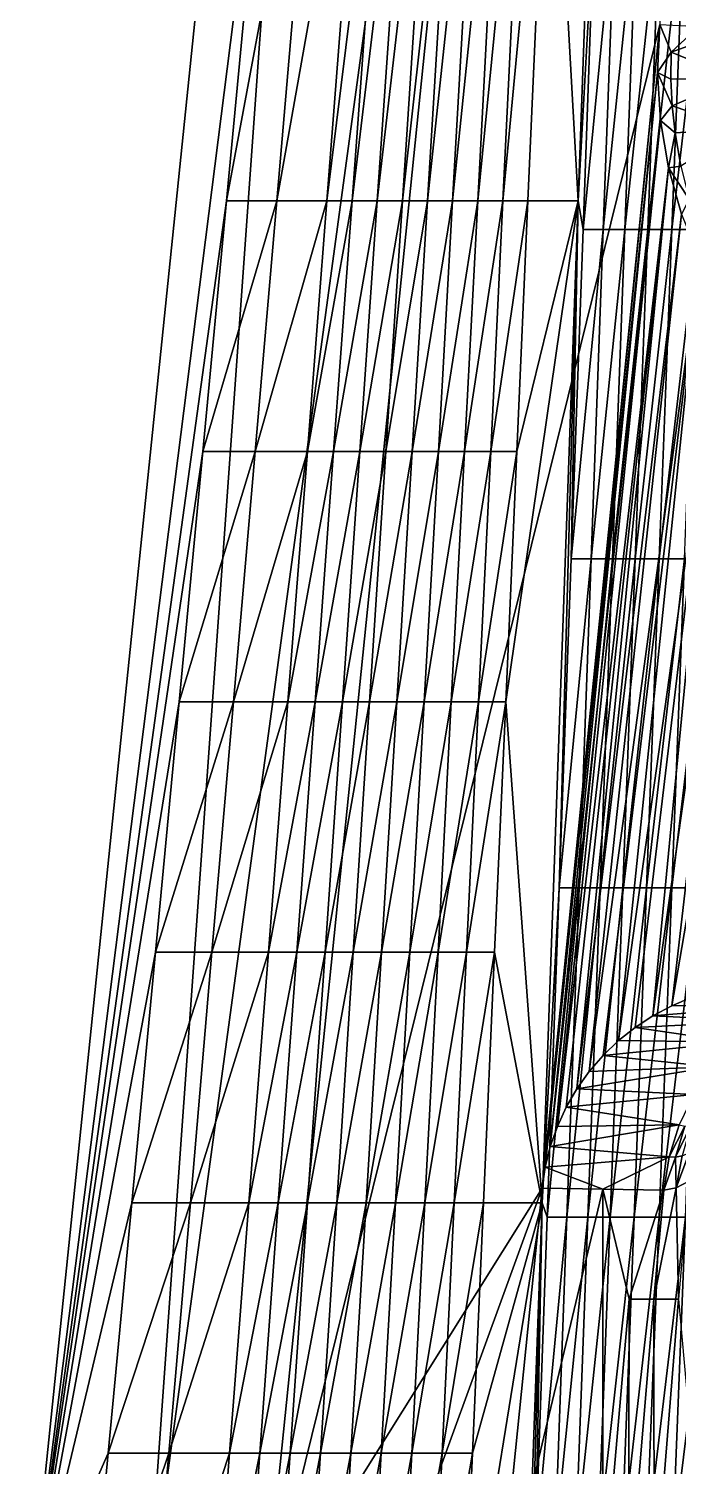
# Model space of a CAD drawing. Extents: x -53 to 3.8, y 0 to 88.2.
# Drawn here: x -52.85 to -47.15, y 6.47 to 19.07 of the extents above; entities that cross this region are included whole.
import ezdxf

# ---------------------------------------------------------------- set-up
doc = ezdxf.new("R2010")
doc.units = 0

msp = doc.modelspace()

# ---------------------------------------------------------------- linework, layer by layer
for points in [[(-49.4892, 37.6246, 0.002), (-51.8214, 5.00027, 0.00301), (-52.8474, 5.0002, 0.00401)], [(-52.8474, 5.0002, 0.00401), (-50.6985, 21.9528, 2.09084), (-49.4892, 37.6246, 0.002)], [(-47.7185, 35.1245, 0.00108), (-51.8214, 5.00027, 0.00301), (-49.4892, 37.6246, 0.002)], [(-47.7185, 35.1245, 0.00108), (-50.7953, 5.00035, 0.002), (-51.8214, 5.00027, 0.00301)], [(-47.3136, 19.1081), (-50.7953, 5.00035, 0.002), (-47.7185, 35.1245, 0.00108)], [(-47.7131, 26.3434, 16.1225), (-48.2752, 21.9528, 14.6181), (-48.0296, 17.5623, 17.2894)], [(-48.0296, 17.5623, 17.2894), (-47.8827, 20.1961, 17.094), (-47.7131, 26.3434, 16.1225)], [(-51.1138, 17.5622, 2.16401), (-50.6985, 21.9528, 2.09084), (-52.8474, 5.0002, 0.00401)], [(-51.1138, 17.5622, 2.16401), (-50.6732, 17.5622, 4.32479), (-50.2946, 21.9528, 4.17871)], [(-50.6985, 21.9528, 2.09084), (-51.1138, 17.5622, 2.16401), (-50.2946, 21.9528, 4.17871)], [(-50.6732, 17.5622, 4.32479), (-50.2326, 17.5622, 6.48556), (-49.8908, 21.9528, 6.26659)], [(-50.2946, 21.9528, 4.17871), (-50.6732, 17.5622, 4.32479), (-49.8908, 21.9528, 6.26659)], [(-50.2326, 17.5622, 6.48556), (-50.0123, 17.5622, 7.56595), (-49.6888, 21.9528, 7.31053)], [(-49.8908, 21.9528, 6.26659), (-50.2326, 17.5622, 6.48556), (-49.6888, 21.9528, 7.31053)], [(-50.0123, 17.5622, 7.56595), (-49.792, 17.5623, 8.64634), (-49.4869, 21.9528, 8.35446)], [(-49.6888, 21.9528, 7.31053), (-50.0123, 17.5622, 7.56595), (-49.4869, 21.9528, 8.35446)], [(-49.792, 17.5623, 8.64634), (-49.5717, 17.5623, 9.72672), (-49.2849, 21.9528, 9.3984)], [(-49.4869, 21.9528, 8.35446), (-49.792, 17.5623, 8.64634), (-49.2849, 21.9528, 9.3984)], [(-49.5717, 17.5623, 9.72672), (-49.3514, 17.5623, 10.8071), (-49.083, 21.9528, 10.4423)], [(-49.2849, 21.9528, 9.3984), (-49.5717, 17.5623, 9.72672), (-49.083, 21.9528, 10.4423)], [(-49.3514, 17.5623, 10.8071), (-49.1311, 17.5623, 11.8875), (-48.8811, 21.9528, 11.4863)], [(-49.083, 21.9528, 10.4423), (-49.3514, 17.5623, 10.8071), (-48.8811, 21.9528, 11.4863)], [(-48.6791, 21.9528, 12.5302), (-49.1311, 17.5623, 11.8875), (-48.9108, 17.5623, 12.9679)], [(-48.8811, 21.9528, 11.4863), (-49.1311, 17.5623, 11.8875), (-48.6791, 21.9528, 12.5302)], [(-48.4772, 21.9528, 13.5741), (-48.6791, 21.9528, 12.5302), (-48.9108, 17.5623, 12.9679)], [(-48.9108, 17.5623, 12.9679), (-48.6905, 17.5623, 14.0483), (-48.4772, 21.9528, 13.5741)], [(-48.2752, 21.9528, 14.6181), (-48.6905, 17.5623, 14.0483), (-48.4702, 17.5623, 15.1287)], [(-48.6905, 17.5623, 14.0483), (-48.2752, 21.9528, 14.6181), (-48.4772, 21.9528, 13.5741)], [(-48.0296, 17.5623, 17.2894), (-48.2752, 21.9528, 14.6181), (-48.4702, 17.5623, 15.1287)], [(-47.9873, 17.3109, 17.4789), (-47.8827, 20.1961, 17.094), (-48.0296, 17.5623, 17.2894)], [(-47.7033, 20.1961, 17.6036), (-47.9873, 17.3109, 17.4789), (-47.8096, 17.3109, 17.9935)], [(-47.8827, 20.1961, 17.094), (-47.9873, 17.3109, 17.4789), (-47.7033, 20.1961, 17.6036)], [(-47.5124, 20.1961, 18.109), (-47.8096, 17.3109, 17.9935), (-47.6204, 17.3109, 18.5039)], [(-47.7033, 20.1961, 17.6036), (-47.8096, 17.3109, 17.9935), (-47.5124, 20.1961, 18.109)], [(-47.6204, 17.3109, 18.5039), (-47.3103, 20.1961, 18.6101), (-47.5124, 20.1961, 18.109)], [(-47.4198, 17.3109, 19.01), (-47.3103, 20.1961, 18.6101), (-47.6204, 17.3109, 18.5039)], [(-47.4198, 17.3109, 19.01), (-47.0972, 20.1961, 19.1066), (-47.3103, 20.1961, 18.6101)], [(-47.208, 17.3109, 19.5115), (-47.0972, 20.1961, 19.1066), (-47.4198, 17.3109, 19.01)], [(-46.8731, 20.1961, 19.5984), (-47.208, 17.3109, 19.5115), (-46.9851, 17.3109, 20.0083)], [(-47.0972, 20.1961, 19.1066), (-47.208, 17.3109, 19.5115), (-46.8731, 20.1961, 19.5984)], [(-48.3471, 8.90949), (-50.7953, 5.00035, 0.002), (-47.3136, 19.1081)], [(-48.3471, 8.90949), (-47.3136, 19.1081), (-48.3195, 9.0939)], [(-47.3136, 19.1081), (-47.3335, 18.6873), (-48.3195, 9.0939)], [(-47.3335, 18.6873), (-47.3136, 19.1081), (-47.2155, 18.8675, 0.56972)], [(-47.2155, 18.8675, 0.56972), (-47.3136, 19.1081), (-46.9722, 19.093, 1.69964)], [(-46.9722, 19.093, 1.69964), (-46.6307, 19.078, 3.39926), (-47.2155, 18.8675, 0.56972)], [(-46.6307, 19.078, 3.39926), (-46.6464, 18.6352, 3.40241), (-47.2155, 18.8675, 0.56972)], [(-47.2175, 18.6314, 0.57012), (-47.3335, 18.6873), (-47.2155, 18.8675, 0.56972)], [(-47.2155, 18.8675, 0.56972), (-46.6464, 18.6352, 3.40241), (-47.2175, 18.6314, 0.57012)], [(-48.3195, 9.0939), (-47.3335, 18.6873), (-48.2745, 9.27448)], [(-47.3335, 18.6873), (-47.3083, 18.268), (-48.2745, 9.27448)], [(-47.2059, 18.3955, 0.56778), (-47.3335, 18.6873), (-47.2175, 18.6314, 0.57012)], [(-47.2059, 18.3955, 0.56778), (-47.3083, 18.268), (-47.3335, 18.6873)], [(-46.6464, 18.6352, 3.40241), (-47.2059, 18.3955, 0.56778), (-47.2175, 18.6314, 0.57012)], [(-46.6139, 18.1934, 3.39587), (-47.2059, 18.3955, 0.56778), (-46.6464, 18.6352, 3.40241)], [(-47.1807, 18.1608, 0.5627), (-47.3083, 18.268), (-47.2059, 18.3955, 0.56778)], [(-47.1807, 18.1608, 0.5627), (-47.2059, 18.3955, 0.56778), (-46.6139, 18.1934, 3.39587)], [(-48.2745, 9.27448), (-47.3083, 18.268), (-48.2127, 9.45009)], [(-47.3083, 18.268), (-47.2383, 17.8535), (-48.2127, 9.45009)], [(-47.1807, 18.1608, 0.5627), (-47.2383, 17.8535), (-47.3083, 18.268)], [(-47.2383, 17.8535), (-47.1807, 18.1608, 0.5627), (-47.1296, 17.8664, 0.55238)], [(-47.1296, 17.8664, 0.55238), (-47.1807, 18.1608, 0.5627), (-46.6139, 18.1934, 3.39587)], [(-48.2127, 9.45009), (-47.2383, 17.8535), (-48.1343, 9.61948)], [(-48.1343, 9.61948), (-47.2383, 17.8535), (-48.0405, 9.7805)], [(-47.2383, 17.8535), (-47.1242, 17.4476), (-48.0405, 9.7805)], [(-47.0571, 17.5768, 0.53776), (-47.2383, 17.8535), (-47.1296, 17.8664, 0.55238)], [(-47.1242, 17.4476), (-47.2383, 17.8535), (-47.0571, 17.5768, 0.53776)], [(-51.3214, 15.367, 2.2006), (-51.1138, 17.5622, 2.16401), (-52.8474, 5.0002, 0.00401)], [(-50.6732, 17.5622, 4.32479), (-51.1138, 17.5622, 2.16401), (-51.3214, 15.367, 2.2006)], [(-50.8624, 15.367, 4.39782), (-50.6732, 17.5622, 4.32479), (-51.3214, 15.367, 2.2006)], [(-50.2326, 17.5622, 6.48556), (-50.6732, 17.5622, 4.32479), (-50.8624, 15.367, 4.39782)], [(-50.4035, 15.367, 6.59505), (-50.2326, 17.5622, 6.48556), (-50.8624, 15.367, 4.39782)], [(-50.0123, 17.5622, 7.56595), (-50.2326, 17.5622, 6.48556), (-50.4035, 15.367, 6.59505)], [(-50.174, 15.367, 7.69366), (-50.0123, 17.5622, 7.56595), (-50.4035, 15.367, 6.59505)], [(-49.792, 17.5623, 8.64634), (-50.0123, 17.5622, 7.56595), (-50.174, 15.367, 7.69366)], [(-49.9445, 15.367, 8.79227), (-49.792, 17.5623, 8.64634), (-50.174, 15.367, 7.69366)], [(-49.5717, 17.5623, 9.72672), (-49.792, 17.5623, 8.64634), (-49.9445, 15.367, 8.79227)], [(-49.715, 15.367, 9.89088), (-49.5717, 17.5623, 9.72672), (-49.9445, 15.367, 8.79227)], [(-49.3514, 17.5623, 10.8071), (-49.5717, 17.5623, 9.72672), (-49.715, 15.367, 9.89088)], [(-49.4856, 15.367, 10.9895), (-49.3514, 17.5623, 10.8071), (-49.715, 15.367, 9.89088)], [(-49.1311, 17.5623, 11.8875), (-49.4856, 15.367, 10.9895), (-49.2561, 15.367, 12.0881)], [(-49.1311, 17.5623, 11.8875), (-49.3514, 17.5623, 10.8071), (-49.4856, 15.367, 10.9895)], [(-48.9108, 17.5623, 12.9679), (-49.1311, 17.5623, 11.8875), (-49.2561, 15.367, 12.0881)], [(-49.2561, 15.367, 12.0881), (-49.0266, 15.367, 13.1867), (-48.9108, 17.5623, 12.9679)], [(-48.6905, 17.5623, 14.0483), (-49.0266, 15.367, 13.1867), (-48.7971, 15.367, 14.2853)], [(-49.0266, 15.367, 13.1867), (-48.6905, 17.5623, 14.0483), (-48.9108, 17.5623, 12.9679)], [(-48.4702, 17.5623, 15.1287), (-48.6905, 17.5623, 14.0483), (-48.7971, 15.367, 14.2853)], [(-48.7971, 15.367, 14.2853), (-48.5676, 15.367, 15.3839), (-48.4702, 17.5623, 15.1287)], [(-48.0296, 17.5623, 17.2894), (-48.6651, 13.1717, 15.6392), (-48.346, 8.78113, 18.4564)], [(-48.5676, 15.367, 15.3839), (-48.6651, 13.1717, 15.6392), (-48.0296, 17.5623, 17.2894)], [(-48.4702, 17.5623, 15.1287), (-48.5676, 15.367, 15.3839), (-48.0296, 17.5623, 17.2894)], [(-48.346, 8.78113, 18.4564), (-48.1964, 11.5406, 18.2487), (-48.0296, 17.5623, 17.2894)], [(-48.0918, 14.4258, 17.8638), (-48.0296, 17.5623, 17.2894), (-48.1964, 11.5406, 18.2487)], [(-48.0918, 14.4258, 17.8638), (-47.9873, 17.3109, 17.4789), (-48.0296, 17.5623, 17.2894)], [(-48.0405, 9.7805), (-47.1242, 17.4476), (-47.9322, 9.93193)], [(-47.1242, 17.4476), (-46.9677, 17.0571), (-47.9322, 9.93193)], [(-47.8096, 17.3109, 17.9935), (-48.0918, 14.4258, 17.8638), (-47.916, 14.4258, 18.3833)], [(-47.9873, 17.3109, 17.4789), (-48.0918, 14.4258, 17.8638), (-47.8096, 17.3109, 17.9935)], [(-47.6204, 17.3109, 18.5039), (-47.916, 14.4258, 18.3833), (-47.7284, 14.4258, 18.8988)], [(-47.8096, 17.3109, 17.9935), (-47.916, 14.4258, 18.3833), (-47.6204, 17.3109, 18.5039)], [(-47.7284, 14.4258, 18.8988), (-47.4198, 17.3109, 19.01), (-47.6204, 17.3109, 18.5039)], [(-47.5293, 14.4258, 19.4099), (-47.4198, 17.3109, 19.01), (-47.7284, 14.4258, 18.8988)], [(-47.5293, 14.4258, 19.4099), (-47.208, 17.3109, 19.5115), (-47.4198, 17.3109, 19.01)], [(-47.3188, 14.4258, 19.9164), (-47.208, 17.3109, 19.5115), (-47.5293, 14.4258, 19.4099)], [(-46.9851, 17.3109, 20.0083), (-47.3188, 14.4258, 19.9164), (-47.097, 14.4258, 20.4182)], [(-47.208, 17.3109, 19.5115), (-47.3188, 14.4258, 19.9164), (-46.9851, 17.3109, 20.0083)], [(-47.9322, 9.93193), (-46.9677, 17.0571), (-47.8102, 10.0728)], [(-47.8102, 10.0728), (-46.9677, 17.0571), (-47.6754, 10.2021)], [(-46.9677, 17.0571), (-46.7709, 16.6858), (-47.6754, 10.2021)], [(-47.6754, 10.2021), (-46.7709, 16.6858), (-47.5298, 10.3181)], [(-47.5298, 10.3181), (-46.7709, 16.6858), (-47.3744, 10.4204)], [(-46.7709, 16.6858), (-46.5357, 16.3367), (-47.3744, 10.4204)], [(-47.3744, 10.4204), (-46.5357, 16.3367), (-47.2101, 10.5084)], [(-46.5357, 16.3367), (-46.2646, 16.0136), (-47.2101, 10.5084)], [(-47.2101, 10.5084), (-46.2646, 16.0136), (-47.0382, 10.5813)], [(-51.529, 13.1717, 2.23718), (-51.3214, 15.367, 2.2006), (-52.8474, 5.0002, 0.00401)], [(-50.8624, 15.367, 4.39782), (-51.3214, 15.367, 2.2006), (-51.529, 13.1717, 2.23718)], [(-51.0517, 13.1717, 4.47086), (-50.8624, 15.367, 4.39782), (-51.529, 13.1717, 2.23718)], [(-50.4035, 15.367, 6.59505), (-50.8624, 15.367, 4.39782), (-51.0517, 13.1717, 4.47086)], [(-50.5744, 13.1717, 6.70453), (-50.4035, 15.367, 6.59505), (-51.0517, 13.1717, 4.47086)], [(-50.174, 15.367, 7.69366), (-50.4035, 15.367, 6.59505), (-50.5744, 13.1717, 6.70453)], [(-50.3357, 13.1717, 7.82137), (-50.174, 15.367, 7.69366), (-50.5744, 13.1717, 6.70453)], [(-49.9445, 15.367, 8.79227), (-50.174, 15.367, 7.69366), (-50.3357, 13.1717, 7.82137)], [(-50.097, 13.1717, 8.93821), (-49.9445, 15.367, 8.79227), (-50.3357, 13.1717, 7.82137)], [(-49.715, 15.367, 9.89088), (-49.9445, 15.367, 8.79227), (-50.097, 13.1717, 8.93821)], [(-49.8584, 13.1717, 10.055), (-49.715, 15.367, 9.89088), (-50.097, 13.1717, 8.93821)], [(-49.4856, 15.367, 10.9895), (-49.8584, 13.1717, 10.055), (-49.6197, 13.1717, 11.1719)], [(-49.4856, 15.367, 10.9895), (-49.715, 15.367, 9.89088), (-49.8584, 13.1717, 10.055)], [(-49.2561, 15.367, 12.0881), (-49.4856, 15.367, 10.9895), (-49.6197, 13.1717, 11.1719)], [(-49.6197, 13.1717, 11.1719), (-49.3811, 13.1717, 12.2887), (-49.2561, 15.367, 12.0881)], [(-49.0266, 15.367, 13.1867), (-49.3811, 13.1717, 12.2887), (-49.1424, 13.1717, 13.4056)], [(-49.3811, 13.1717, 12.2887), (-49.0266, 15.367, 13.1867), (-49.2561, 15.367, 12.0881)], [(-48.7971, 15.367, 14.2853), (-49.0266, 15.367, 13.1867), (-49.1424, 13.1717, 13.4056)], [(-48.7971, 15.367, 14.2853), (-49.1424, 13.1717, 13.4056), (-48.9038, 13.1717, 14.5224)], [(-48.5676, 15.367, 15.3839), (-48.9038, 13.1717, 14.5224), (-48.6651, 13.1717, 15.6392)], [(-48.7971, 15.367, 14.2853), (-48.9038, 13.1717, 14.5224), (-48.5676, 15.367, 15.3839)], [(-47.916, 14.4258, 18.3833), (-48.1964, 11.5406, 18.2487), (-48.0223, 11.5406, 18.7732)], [(-48.0918, 14.4258, 17.8638), (-48.1964, 11.5406, 18.2487), (-47.916, 14.4258, 18.3833)], [(-47.7284, 14.4258, 18.8988), (-48.0223, 11.5406, 18.7732), (-47.8364, 11.5406, 19.2937)], [(-47.916, 14.4258, 18.3833), (-48.0223, 11.5406, 18.7732), (-47.7284, 14.4258, 18.8988)], [(-47.8364, 11.5406, 19.2937), (-47.5293, 14.4258, 19.4099), (-47.7284, 14.4258, 18.8988)], [(-47.6388, 11.5406, 19.8098), (-47.5293, 14.4258, 19.4099), (-47.8364, 11.5406, 19.2937)], [(-47.6388, 11.5406, 19.8098), (-47.3188, 14.4258, 19.9164), (-47.5293, 14.4258, 19.4099)], [(-47.4296, 11.5406, 20.3213), (-47.3188, 14.4258, 19.9164), (-47.6388, 11.5406, 19.8098)], [(-47.097, 14.4258, 20.4182), (-47.4296, 11.5406, 20.3213), (-47.209, 11.5406, 20.8281)], [(-47.3188, 14.4258, 19.9164), (-47.4296, 11.5406, 20.3213), (-47.097, 14.4258, 20.4182)], [(-46.8641, 14.4258, 20.9149), (-47.209, 11.5406, 20.8281), (-46.9771, 11.5406, 21.3298)], [(-47.097, 14.4258, 20.4182), (-47.209, 11.5406, 20.8281), (-46.8641, 14.4258, 20.9149)], [(-51.529, 13.1717, 2.23718), (-52.8474, 5.0002, 0.00401), (-51.7366, 10.9764, 2.27377)], [(-51.0517, 13.1717, 4.47086), (-51.529, 13.1717, 2.23718), (-51.7366, 10.9764, 2.27377)], [(-51.0517, 13.1717, 4.47086), (-51.7366, 10.9764, 2.27377), (-51.2409, 10.9764, 4.54389)], [(-50.5744, 13.1717, 6.70453), (-51.2409, 10.9764, 4.54389), (-50.7453, 10.9764, 6.81402)], [(-51.0517, 13.1717, 4.47086), (-51.2409, 10.9764, 4.54389), (-50.5744, 13.1717, 6.70453)], [(-50.3357, 13.1717, 7.82137), (-50.7453, 10.9764, 6.81402), (-50.4974, 10.9764, 7.94908)], [(-50.5744, 13.1717, 6.70453), (-50.7453, 10.9764, 6.81402), (-50.3357, 13.1717, 7.82137)], [(-50.097, 13.1717, 8.93821), (-50.3357, 13.1717, 7.82137), (-50.4974, 10.9764, 7.94908)], [(-50.2496, 10.9764, 9.08414), (-50.097, 13.1717, 8.93821), (-50.4974, 10.9764, 7.94908)], [(-49.8584, 13.1717, 10.055), (-50.2496, 10.9764, 9.08414), (-50.0018, 10.9764, 10.2192)], [(-49.8584, 13.1717, 10.055), (-50.097, 13.1717, 8.93821), (-50.2496, 10.9764, 9.08414)], [(-49.6197, 13.1717, 11.1719), (-49.8584, 13.1717, 10.055), (-50.0018, 10.9764, 10.2192)], [(-50.0018, 10.9764, 10.2192), (-49.7539, 10.9764, 11.3543), (-49.6197, 13.1717, 11.1719)], [(-49.3811, 13.1717, 12.2887), (-49.7539, 10.9764, 11.3543), (-49.5061, 10.9764, 12.4893)], [(-49.7539, 10.9764, 11.3543), (-49.3811, 13.1717, 12.2887), (-49.6197, 13.1717, 11.1719)], [(-49.1424, 13.1717, 13.4056), (-49.3811, 13.1717, 12.2887), (-49.5061, 10.9764, 12.4893)], [(-49.5061, 10.9764, 12.4893), (-49.2582, 10.9764, 13.6244), (-49.1424, 13.1717, 13.4056)], [(-49.2582, 10.9764, 13.6244), (-49.0104, 10.9764, 14.7595), (-48.9038, 13.1717, 14.5224)], [(-49.1424, 13.1717, 13.4056), (-49.2582, 10.9764, 13.6244), (-48.9038, 13.1717, 14.5224)], [(-49.0104, 10.9764, 14.7595), (-48.7626, 10.9764, 15.8945), (-48.6651, 13.1717, 15.6392)], [(-48.9038, 13.1717, 14.5224), (-49.0104, 10.9764, 14.7595), (-48.6651, 13.1717, 15.6392)], [(-48.6651, 13.1717, 15.6392), (-48.7626, 10.9764, 15.8945), (-48.346, 8.78113, 18.4564)], [(-48.3009, 8.65545, 18.6337), (-48.1964, 11.5406, 18.2487), (-48.346, 8.78113, 18.4564)], [(-48.0223, 11.5406, 18.7732), (-48.3009, 8.65545, 18.6337), (-48.1287, 8.65545, 19.1631)], [(-48.1964, 11.5406, 18.2487), (-48.3009, 8.65545, 18.6337), (-48.0223, 11.5406, 18.7732)], [(-47.8364, 11.5406, 19.2937), (-48.1287, 8.65545, 19.1631), (-47.9445, 8.65545, 19.6885)], [(-48.0223, 11.5406, 18.7732), (-48.1287, 8.65545, 19.1631), (-47.8364, 11.5406, 19.2937)], [(-47.9445, 8.65545, 19.6885), (-47.6388, 11.5406, 19.8098), (-47.8364, 11.5406, 19.2937)], [(-47.7483, 8.65545, 20.2096), (-47.6388, 11.5406, 19.8098), (-47.9445, 8.65545, 19.6885)], [(-47.7483, 8.65545, 20.2096), (-47.4296, 11.5406, 20.3213), (-47.6388, 11.5406, 19.8098)], [(-47.5404, 8.65545, 20.7262), (-47.4296, 11.5406, 20.3213), (-47.7483, 8.65545, 20.2096)], [(-47.209, 11.5406, 20.8281), (-47.5404, 8.65545, 20.7262), (-47.3209, 8.65545, 21.238)], [(-47.4296, 11.5406, 20.3213), (-47.5404, 8.65545, 20.7262), (-47.209, 11.5406, 20.8281)], [(-46.9771, 11.5406, 21.3298), (-47.3209, 8.65545, 21.238), (-47.09, 8.65545, 21.7447)], [(-47.209, 11.5406, 20.8281), (-47.3209, 8.65545, 21.238), (-46.9771, 11.5406, 21.3298)], [(-51.7366, 10.9764, 2.27377), (-52.8474, 5.0002, 0.00401), (-51.9442, 8.78112, 2.31035)], [(-51.2409, 10.9764, 4.54389), (-51.9442, 8.78112, 2.31035), (-51.4302, 8.78113, 4.61693)], [(-51.7366, 10.9764, 2.27377), (-51.9442, 8.78112, 2.31035), (-51.2409, 10.9764, 4.54389)], [(-50.7453, 10.9764, 6.81402), (-51.4302, 8.78113, 4.61693), (-50.9162, 8.78113, 6.9235)], [(-51.2409, 10.9764, 4.54389), (-51.4302, 8.78113, 4.61693), (-50.7453, 10.9764, 6.81402)], [(-50.4974, 10.9764, 7.94908), (-50.9162, 8.78113, 6.9235), (-50.6591, 8.78113, 8.07679)], [(-50.7453, 10.9764, 6.81402), (-50.9162, 8.78113, 6.9235), (-50.4974, 10.9764, 7.94908)], [(-50.2496, 10.9764, 9.08414), (-50.6591, 8.78113, 8.07679), (-50.4021, 8.78113, 9.23008)], [(-50.2496, 10.9764, 9.08414), (-50.4974, 10.9764, 7.94908), (-50.6591, 8.78113, 8.07679)], [(-50.0018, 10.9764, 10.2192), (-50.2496, 10.9764, 9.08414), (-50.4021, 8.78113, 9.23008)], [(-50.4021, 8.78113, 9.23008), (-50.1451, 8.78113, 10.3834), (-50.0018, 10.9764, 10.2192)], [(-49.7539, 10.9764, 11.3543), (-50.1451, 8.78113, 10.3834), (-49.8881, 8.78113, 11.5367)], [(-50.1451, 8.78113, 10.3834), (-49.7539, 10.9764, 11.3543), (-50.0018, 10.9764, 10.2192)], [(-49.5061, 10.9764, 12.4893), (-49.7539, 10.9764, 11.3543), (-49.8881, 8.78113, 11.5367)], [(-49.8881, 8.78113, 11.5367), (-49.6311, 8.78113, 12.6899), (-49.5061, 10.9764, 12.4893)], [(-49.6311, 8.78113, 12.6899), (-49.3741, 8.78113, 13.8432), (-49.2582, 10.9764, 13.6244)], [(-49.5061, 10.9764, 12.4893), (-49.6311, 8.78113, 12.6899), (-49.2582, 10.9764, 13.6244)], [(-49.3741, 8.78113, 13.8432), (-49.1171, 8.78113, 14.9965), (-49.0104, 10.9764, 14.7595)], [(-49.2582, 10.9764, 13.6244), (-49.3741, 8.78113, 13.8432), (-49.0104, 10.9764, 14.7595)], [(-49.1171, 8.78113, 14.9965), (-48.86, 8.78113, 16.1498), (-48.7626, 10.9764, 15.8945)], [(-49.0104, 10.9764, 14.7595), (-49.1171, 8.78113, 14.9965), (-48.7626, 10.9764, 15.8945)], [(-48.7626, 10.9764, 15.8945), (-48.86, 8.78113, 16.1498), (-48.346, 8.78113, 18.4564)], [(-47.3744, 10.4204), (-47.2101, 10.5084), (-46.1745, 10.5184, 4.54228)], [(-46.4254, 10.3717, 4.59831), (-47.3744, 10.4204), (-46.1745, 10.5184, 4.54228)], [(-47.2101, 10.5084), (-47.0382, 10.5813), (-46.1745, 10.5184, 4.54228)], [(-47.5298, 10.3181), (-47.3744, 10.4204), (-46.4254, 10.3717, 4.59831)], [(-46.6525, 10.1887, 4.64901), (-47.5298, 10.3181), (-46.4254, 10.3717, 4.59831)], [(-47.6754, 10.2021), (-47.5298, 10.3181), (-46.6525, 10.1887, 4.64901)], [(-47.8102, 10.0728), (-47.6754, 10.2021), (-46.6525, 10.1887, 4.64901)], [(-46.8507, 9.97342, 4.69327), (-47.8102, 10.0728), (-46.6525, 10.1887, 4.64901)], [(-48.0405, 9.7805), (-47.9322, 9.93193), (-46.8507, 9.97342, 4.69327)], [(-47.0157, 9.73048, 4.73011), (-48.0405, 9.7805), (-46.8507, 9.97342, 4.69327)], [(-47.9322, 9.93193), (-47.8102, 10.0728), (-46.8507, 9.97342, 4.69327)], [(-48.1343, 9.61948), (-48.0405, 9.7805), (-47.0157, 9.73048, 4.73011)], [(-47.1439, 9.46525, 4.75874), (-48.1343, 9.61948), (-47.0157, 9.73048, 4.73011)], [(-48.2127, 9.45009), (-48.1343, 9.61948), (-47.1439, 9.46525, 4.75874)], [(-48.2745, 9.27448), (-48.2127, 9.45009), (-47.1439, 9.46525, 4.75874)], [(-47.2325, 9.18354, 4.77853), (-48.2745, 9.27448), (-47.1439, 9.46525, 4.75874)], [(-47.2325, 9.18354, 4.77853), (-47.1439, 9.46525, 4.75874), (-47.0949, 9.45329, 5.00869)], [(-47.2325, 9.18354, 4.77853), (-47.0949, 9.45329, 5.00869), (-47.1756, 9.18014, 5.04101)], [(-47.1756, 9.18014, 5.04101), (-47.0425, 9.4589, 5.25995), (-47.1169, 9.19262, 5.30413)], [(-47.1756, 9.18014, 5.04101), (-47.0949, 9.45329, 5.00869), (-47.0425, 9.4589, 5.25995)], [(-48.3195, 9.0939), (-48.2745, 9.27448), (-47.2325, 9.18354, 4.77853)], [(-47.057, 9.21776, 5.56732), (-47.1707, 8.91096, 5.26836), (-47.1169, 9.19262, 5.30413)], [(-47.057, 9.21776, 5.56732), (-47.0588, 8.97149, 5.74516), (-47.1707, 8.91096, 5.26836)], [(-48.3471, 8.90949), (-48.3195, 9.0939), (-47.8134, 8.90051, 2.39453)], [(-47.8134, 8.90051, 2.39453), (-48.3195, 9.0939), (-47.2325, 9.18354, 4.77853)], [(-47.2325, 9.18354, 4.77853), (-47.2795, 8.89151, 4.78903), (-47.8134, 8.90051, 2.39453)], [(-47.1756, 9.18014, 5.04101), (-47.2795, 8.89151, 4.78903), (-47.2325, 9.18354, 4.77853)], [(-47.1707, 8.91096, 5.26836), (-47.2795, 8.89151, 4.78903), (-47.1756, 9.18014, 5.04101)], [(-47.1169, 9.19262, 5.30413), (-47.1707, 8.91096, 5.26836), (-47.1756, 9.18014, 5.04101)], [(-47.1707, 8.91096, 5.26836), (-47.0588, 8.97149, 5.74516), (-47.15, 7.93584, 5.75511)], [(-49.7693, 5.00042, 0.001), (-50.7953, 5.00035, 0.002), (-48.3471, 8.90949)], [(-48.7433, 5.00049), (-49.7693, 5.00042, 0.001), (-48.3471, 8.90949)], [(-48.7433, 5.00049), (-48.3471, 8.90949), (-47.8134, 8.90051, 2.39453)], [(-48.7433, 5.00049), (-47.8134, 8.90051, 2.39453), (-47.8133, 5.29056, 3.913)], [(-47.8134, 8.90051, 2.39453), (-47.2795, 8.89151, 4.78903), (-47.5819, 7.93584, 3.83674)], [(-47.8133, 5.29056, 3.913), (-47.8134, 8.90051, 2.39453), (-47.5819, 7.93584, 3.83674)], [(-47.5819, 7.93584, 3.83674), (-47.2795, 8.89151, 4.78903), (-47.3659, 7.93584, 4.79593)], [(-47.3659, 7.93584, 4.79593), (-47.1707, 8.91096, 5.26836), (-47.15, 7.93584, 5.75511)], [(-47.2795, 8.89151, 4.78903), (-47.1707, 8.91096, 5.26836), (-47.3659, 7.93584, 4.79593)], [(-52.1518, 6.58584, 2.34694), (-51.9442, 8.78112, 2.31035), (-52.8474, 5.0002, 0.00401)], [(-51.4302, 8.78113, 4.61693), (-51.9442, 8.78112, 2.31035), (-52.1518, 6.58584, 2.34694)], [(-51.6194, 6.58584, 4.68996), (-51.4302, 8.78113, 4.61693), (-52.1518, 6.58584, 2.34694)], [(-50.9162, 8.78113, 6.9235), (-51.4302, 8.78113, 4.61693), (-51.6194, 6.58584, 4.68996)], [(-51.0871, 6.58584, 7.03299), (-50.9162, 8.78113, 6.9235), (-51.6194, 6.58584, 4.68996)], [(-50.6591, 8.78113, 8.07679), (-51.0871, 6.58584, 7.03299), (-50.8209, 6.58584, 8.2045)], [(-50.6591, 8.78113, 8.07679), (-50.9162, 8.78113, 6.9235), (-51.0871, 6.58584, 7.03299)], [(-50.4021, 8.78113, 9.23008), (-50.6591, 8.78113, 8.07679), (-50.8209, 6.58584, 8.2045)], [(-50.8209, 6.58584, 8.2045), (-50.5547, 6.58584, 9.37602), (-50.4021, 8.78113, 9.23008)], [(-50.1451, 8.78113, 10.3834), (-50.5547, 6.58584, 9.37602), (-50.2885, 6.58584, 10.5475)], [(-50.4021, 8.78113, 9.23008), (-50.5547, 6.58584, 9.37602), (-50.1451, 8.78113, 10.3834)], [(-49.8881, 8.78113, 11.5367), (-50.1451, 8.78113, 10.3834), (-50.2885, 6.58584, 10.5475)], [(-50.2885, 6.58584, 10.5475), (-50.0223, 6.58584, 11.719), (-49.8881, 8.78113, 11.5367)], [(-50.0223, 6.58584, 11.719), (-49.7561, 6.58584, 12.8906), (-49.6311, 8.78113, 12.6899)], [(-49.8881, 8.78113, 11.5367), (-50.0223, 6.58584, 11.719), (-49.6311, 8.78113, 12.6899)], [(-49.7561, 6.58584, 12.8906), (-49.4899, 6.58584, 14.0621), (-49.3741, 8.78113, 13.8432)], [(-49.6311, 8.78113, 12.6899), (-49.7561, 6.58584, 12.8906), (-49.3741, 8.78113, 13.8432)], [(-49.4899, 6.58584, 14.0621), (-49.2237, 6.58584, 15.2336), (-49.1171, 8.78113, 14.9965)], [(-49.3741, 8.78113, 13.8432), (-49.4899, 6.58584, 14.0621), (-49.1171, 8.78113, 14.9965)], [(-49.2237, 6.58584, 15.2336), (-48.9575, 6.58584, 16.4051), (-48.86, 8.78113, 16.1498)], [(-49.1171, 8.78113, 14.9965), (-49.2237, 6.58584, 15.2336), (-48.86, 8.78113, 16.1498)], [(-48.346, 8.78113, 18.4564), (-49.055, 4.39056, 16.6604), (-48.6624, 0, 19.6233)], [(-48.9575, 6.58584, 16.4051), (-49.055, 4.39056, 16.6604), (-48.346, 8.78113, 18.4564)], [(-48.86, 8.78113, 16.1498), (-48.9575, 6.58584, 16.4051), (-48.346, 8.78113, 18.4564)], [(-48.51, 2.88515, 19.4035), (-48.346, 8.78113, 18.4564), (-48.6624, 0, 19.6233)], [(-48.4055, 5.7703, 19.0186), (-48.346, 8.78113, 18.4564), (-48.51, 2.88515, 19.4035)], [(-48.4055, 5.7703, 19.0186), (-48.3009, 8.65545, 18.6337), (-48.346, 8.78113, 18.4564)], [(-48.1287, 8.65545, 19.1631), (-48.4055, 5.7703, 19.0186), (-48.2351, 5.7703, 19.553)], [(-48.3009, 8.65545, 18.6337), (-48.4055, 5.7703, 19.0186), (-48.1287, 8.65545, 19.1631)], [(-47.9445, 8.65545, 19.6885), (-48.2351, 5.7703, 19.553), (-48.0525, 5.7703, 20.0834)], [(-48.1287, 8.65545, 19.1631), (-48.2351, 5.7703, 19.553), (-47.9445, 8.65545, 19.6885)], [(-48.0525, 5.7703, 20.0834), (-47.7483, 8.65545, 20.2096), (-47.9445, 8.65545, 19.6885)], [(-47.8578, 5.7703, 20.6095), (-47.7483, 8.65545, 20.2096), (-48.0525, 5.7703, 20.0834)], [(-47.8578, 5.7703, 20.6095), (-47.5404, 8.65545, 20.7262), (-47.7483, 8.65545, 20.2096)], [(-47.6512, 5.7703, 21.1311), (-47.5404, 8.65545, 20.7262), (-47.8578, 5.7703, 20.6095)], [(-47.3209, 8.65545, 21.238), (-47.6512, 5.7703, 21.1311), (-47.4329, 5.7703, 21.6478)], [(-47.5404, 8.65545, 20.7262), (-47.6512, 5.7703, 21.1311), (-47.3209, 8.65545, 21.238)], [(-47.09, 8.65545, 21.7447), (-47.4329, 5.7703, 21.6478), (-47.203, 5.7703, 22.1596)], [(-47.3209, 8.65545, 21.238), (-47.4329, 5.7703, 21.6478), (-47.09, 8.65545, 21.7447)], [(-47.203, 5.7703, 22.1596), (-46.8478, 8.65545, 22.2462), (-47.09, 8.65545, 21.7447)], [(-46.9616, 5.7703, 22.6661), (-46.8478, 8.65545, 22.2462), (-47.203, 5.7703, 22.1596)], [(-47.5882, 5.29056, 4.89125), (-47.8133, 5.29056, 3.913), (-47.5819, 7.93584, 3.83674)], [(-47.3659, 7.93584, 4.79593), (-47.363, 5.29056, 5.8695), (-47.5882, 5.29056, 4.89125)], [(-47.3659, 7.93584, 4.79593), (-47.5882, 5.29056, 4.89125), (-47.5819, 7.93584, 3.83674)], [(-47.15, 7.93584, 5.75511), (-47.363, 5.29056, 5.8695), (-47.3659, 7.93584, 4.79593)], [(-47.15, 7.93584, 5.75511), (-46.9128, 5.29056, 7.826), (-47.363, 5.29056, 5.8695)], [(-52.3594, 4.39056, 2.38352), (-52.1518, 6.58584, 2.34694), (-52.8474, 5.0002, 0.00401)], [(-51.6194, 6.58584, 4.68996), (-52.3594, 4.39056, 2.38352), (-51.8087, 4.39056, 4.763)], [(-52.3594, 4.39056, 2.38352), (-51.6194, 6.58584, 4.68996), (-52.1518, 6.58584, 2.34694)], [(-51.0871, 6.58584, 7.03299), (-51.8087, 4.39056, 4.763), (-51.258, 4.39056, 7.14248)], [(-51.0871, 6.58584, 7.03299), (-51.6194, 6.58584, 4.68996), (-51.8087, 4.39056, 4.763)], [(-50.8209, 6.58584, 8.2045), (-51.0871, 6.58584, 7.03299), (-51.258, 4.39056, 7.14248)], [(-51.258, 4.39056, 7.14248), (-50.9826, 4.39056, 8.33221), (-50.8209, 6.58584, 8.2045)], [(-50.5547, 6.58584, 9.37602), (-50.9826, 4.39056, 8.33221), (-50.7072, 4.39056, 9.52195)], [(-50.8209, 6.58584, 8.2045), (-50.9826, 4.39056, 8.33221), (-50.5547, 6.58584, 9.37602)], [(-50.2885, 6.58584, 10.5475), (-50.5547, 6.58584, 9.37602), (-50.7072, 4.39056, 9.52195)], [(-50.4318, 4.39056, 10.7117), (-50.2885, 6.58584, 10.5475), (-50.7072, 4.39056, 9.52195)], [(-50.0223, 6.58584, 11.719), (-50.2885, 6.58584, 10.5475), (-50.4318, 4.39056, 10.7117)], [(-50.1565, 4.39056, 11.9014), (-50.0223, 6.58584, 11.719), (-50.4318, 4.39056, 10.7117)], [(-49.7561, 6.58584, 12.8906), (-50.0223, 6.58584, 11.719), (-50.1565, 4.39056, 11.9014)], [(-49.8811, 4.39056, 13.0912), (-49.7561, 6.58584, 12.8906), (-50.1565, 4.39056, 11.9014)], [(-49.4899, 6.58584, 14.0621), (-49.7561, 6.58584, 12.8906), (-49.8811, 4.39056, 13.0912)], [(-49.6057, 4.39056, 14.2809), (-49.4899, 6.58584, 14.0621), (-49.8811, 4.39056, 13.0912)], [(-49.2237, 6.58584, 15.2336), (-49.4899, 6.58584, 14.0621), (-49.6057, 4.39056, 14.2809)], [(-49.3303, 4.39056, 15.4706), (-49.2237, 6.58584, 15.2336), (-49.6057, 4.39056, 14.2809)], [(-48.9575, 6.58584, 16.4051), (-49.2237, 6.58584, 15.2336), (-49.3303, 4.39056, 15.4706)], [(-49.055, 4.39056, 16.6604), (-48.9575, 6.58584, 16.4051), (-49.3303, 4.39056, 15.4706)]]:
    msp.add_3dface(points)

doc.saveas('drawing.dxf')
